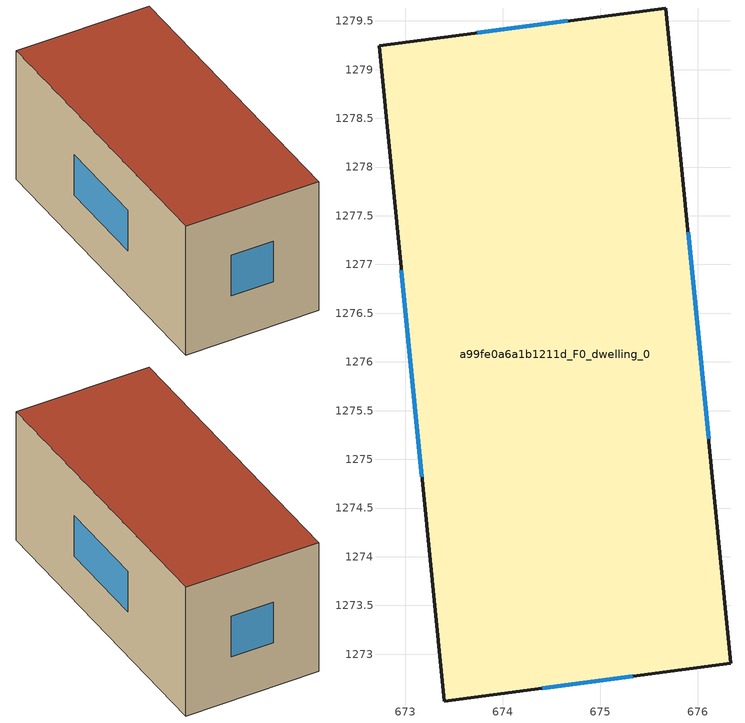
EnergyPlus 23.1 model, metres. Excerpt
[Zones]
a99fe0a6a1b1211d_F0_dwelling_0
 floor ground (EU_floor_Construction): 675.67,1279.63 676.34,1272.91 673.4,1272.52 672.73,1279.25 z0
 wall outside (EU_wall_Construction): 675.67,1279.63 672.73,1279.25 673.4,1272.52 676.34,1272.91 675.67,1279.63 z0:3
 window (EU_Window_Construction): 674.67,1279.5 673.74,1279.38 / 676.11,1275.21 675.9,1277.33 / 674.41,1272.65 675.33,1272.77 / 672.96,1276.94 673.17,1274.82 z1.03:1.97
 roof outside (EU_roof_Construction): 676.34,1272.91 675.67,1279.63 672.73,1279.25 673.4,1272.52 z3
[Building]
EU S2 Campaign: North Axis=0; Terrain=City; Solar Distribution=FullExterior
[Site:Location]
Cape.Town.Intl.AP: Latitude=-33.965; Longitude=18.602; Time Zone=2; Elevation=46
[SizingPeriod:WeatherFileDays]
AnnualSizingPeriod: Begin Month=1; Begin Day of Month=1; End Month=12; End Day of Month=31; Day of Week for Start Day=Monday; Use Weather File Daylight Saving Period=No; Use Weather File Rain and Snow Indicators=No
[MATERIAL]
EU_InternalMass_Material: Roughness=MediumRough; Thickness=0.1; Conductivity=1; Density=1800; Specific Heat=900; Thermal Absorptance=0.9; Solar Absorptance=0.7; Visible Absorptance=0.7
[MATERIAL:NOMASS] Roughness=MediumRough; Thermal Absorptance=0.9; Solar Absorptance=0.7; Visible Absorptance=0.7
Name | Thermal Resistance
EU_wall_NoMass | 0.493876
EU_roof_NoMass | 0.449382
EU_floor_NoMass | 1.25
[WINDOWMATERIAL:SIMPLEGLAZINGSYSTEM]
EU_Window_SimpleGlazing: UFactor=4.4; Solar Heat Gain Coefficient=0.85; Visible Transmittance=0.85
[CONSTRUCTION]
EU_wall_Construction: EU_wall_NoMass
EU_roof_Construction: EU_roof_NoMass
EU_floor_Construction: EU_floor_NoMass
EU_Window_Construction: EU_Window_SimpleGlazing
EU_InternalMass_Construction: EU_InternalMass_Material
[ZONE]
a99fe0a6a1b1211d_F0_dwelling_0: Type=1; Multiplier=1; Ceiling Height=autocalculate; Volume=60.1674; Floor Area=autocalculate; Part of Total Floor Area=Yes
[INTERNALMASS]
a99fe0a6a1b1211d_F0_dwelling_0_EU_InternalMass: Construction=EU_InternalMass_Construction; Zone or ZoneList=a99fe0a6a1b1211d_F0_dwelling_0; Surface Area=20.0557
[OTHEREQUIPMENT]
EU_Step8_InternalGain_a99fe0a6a1b1211d_F0_dwelling_0_f000: Fuel Type=Electricity; Zone or ZoneList or Space or SpaceList=a99fe0a6a1b1211d_F0_dwelling_0; Schedule=EU_Step8_GainSchedule_a99fe0a6a1b1211d_F0_dwelling_0_f000; Design Level Calculation Method=Watts/Area; Power per Zone Floor Area=1; Fraction Latent=0; Fraction Radiant=0; Fraction Lost=0; Carbon Dioxide Generation Rate=0; EndUse Subcategory=EU_Step8_InternalGains
[ZONEVENTILATION:DESIGNFLOWRATE]
EU_ConstantAir_a99fe0a6a1b1211d_F0_dwelling_0: Zone or ZoneList or Space or SpaceList=a99fe0a6a1b1211d_F0_dwelling_0; Schedule=EU_AlwaysOn; Design Flow Rate Calculation Method=AirChanges/Hour; Air Changes per Hour=0.64; Ventilation Type=Natural; Fan Pressure Rise=0; Fan Total Efficiency=1; Constant Term Coefficient=1; Temperature Term Coefficient=0; Velocity Term Coefficient=0; Velocity Squared Term Coefficient=0; Minimum Indoor Temperature=-100; Maximum Indoor Temperature=100; Delta Temperature=-100; Minimum Outdoor Temperature=-100; Maximum Outdoor Temperature=100; Maximum Wind Speed=40
[HVACTEMPLATE:THERMOSTAT]
EU_HeatOnly_a99fe0a6a1b1211d_F0_dwelling_0: Constant Heating Setpoint=20; Constant Cooling Setpoint=50
[HVACTEMPLATE:ZONE:IDEALLOADSAIRSYSTEM]
a99fe0a6a1b1211d_F0_dwelling_0: Template Thermostat=EU_HeatOnly_a99fe0a6a1b1211d_F0_dwelling_0; System Availability Schedule=EU_AlwaysOn; Maximum Heating Supply Air Temperature=50; Minimum Cooling Supply Air Temperature=13; Maximum Heating Supply Air Humidity Ratio=0.0156; Minimum Cooling Supply Air Humidity Ratio=0.0077; Heating Limit=NoLimit; Cooling Limit=NoLimit; Heating Availability Schedule=EU_AlwaysOn; Cooling Availability Schedule=EU_CoolingOff; Dehumidification Control Type=ConstantSensibleHeatRatio; Cooling Sensible Heat Ratio=0.7; Dehumidification Setpoint=60; Humidification Control Type=None; Humidification Setpoint=30; Outdoor Air Method=None; Outdoor Air Flow Rate per Person=0.00944; Outdoor Air Flow Rate per Zone Floor Area=0; Outdoor Air Flow Rate per Zone=0; Demand Controlled Ventilation Type=None; Outdoor Air Economizer Type=NoEconomizer; Heat Recovery Type=None; Sensible Heat Recovery Effectiveness=0.7; Latent Heat Recovery Effectiveness=0.65
[SIZING:ZONE]
a99fe0a6a1b1211d_F0_dwelling_0: Zone Cooling Design Supply Air Temperature Input Method=SupplyAirTemperature; Zone Cooling Design Supply Air Temperature=13; Zone Heating Design Supply Air Temperature Input Method=SupplyAirTemperature; Zone Heating Design Supply Air Temperature=50; Zone Cooling Design Supply Air Humidity Ratio=0.008; Zone Heating Design Supply Air Humidity Ratio=0.008; Cooling Design Air Flow Method=DesignDay; Cooling Design Air Flow Rate=0; Cooling Minimum Air Flow per Zone Floor Area=0.000762; Cooling Minimum Air Flow=0; Cooling Minimum Air Flow Fraction=0.2; Heating Design Air Flow Method=DesignDay; Heating Design Air Flow Rate=0; Heating Maximum Air Flow per Zone Floor Area=0.002032; Heating Maximum Air Flow=0.141576; Heating Maximum Air Flow Fraction=0.3; Account for Dedicated Outdoor Air System=No; Dedicated Outdoor Air System Control Strategy=NeutralSupplyAir; Dedicated Outdoor Air Low Setpoint Temperature for Design=autosize; Dedicated Outdoor Air High Setpoint Temperature for Design=autosize; Zone Load Sizing Method=Sensible Load Only No Latent Load; Zone Latent Cooling Design Supply Air Humidity Ratio Input Method=HumidityRatioDifference; Zone Cooling Design Supply Air Humidity Ratio Difference=0.005; Zone Latent Heating Design Supply Air Humidity Ratio Input Method=HumidityRatioDifference; Zone Humidification Design Supply Air Humidity Ratio Difference=0.005
[SCHEDULE:CONSTANT]
Name | Hourly Value
EU_AlwaysOn | 1
EU_CoolingOff | 0
[SCHEDULE:FILE]
EU_Step8_GainSchedule_a99fe0a6a1b1211d_F0_dwelling_0_f000: File=../../schedules/a99fe0a6a1b1211d/a99fe0a6a1b1211d_F0_dwelling_0_f000_gain.csv; Column Number=1; Rows to Skip at Top=0; Number of Hours of Data=8760; Column Separator=Comma; Interpolate to Timestep=No; Minutes per Item=60; Adjust Schedule for Daylight Savings=Yes
